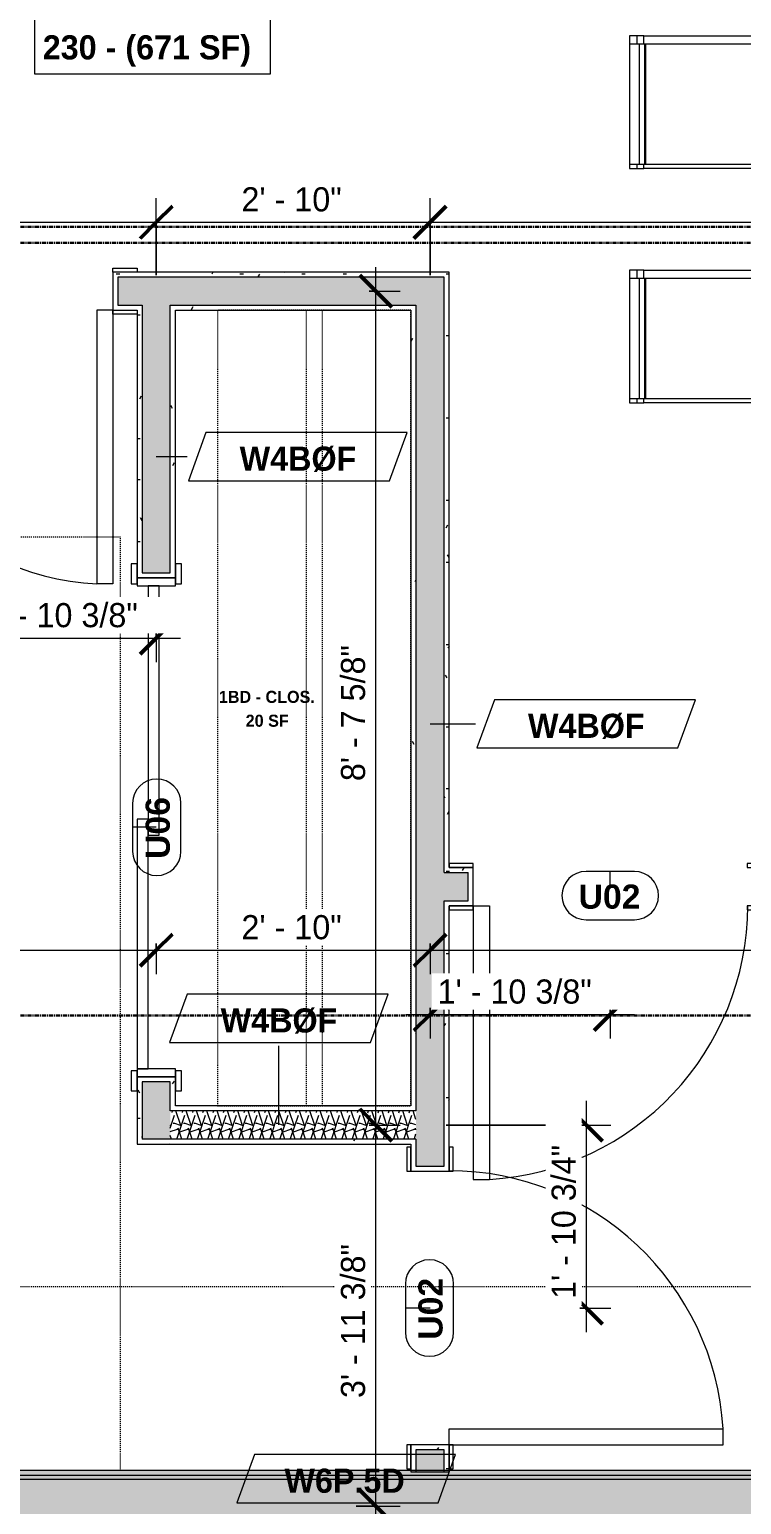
# Model space of a CAD drawing. Header units: inches. Extents: x -4058 to -1781, y 9814 to 12289.
# Drawn here: x -3707.4 to -3619, y 11126.4 to 11309.7 of the extents above; entities that cross this region are included whole.
import ezdxf

# ---------------------------------------------------------------- set-up
doc = ezdxf.new("R2010")
doc.units = ezdxf.units.IN
doc.header["$MEASUREMENT"] = 0
for name, pattern in [('Aligning Line 1_8_', [0.25, 0.125, -0.125]), ('Dash', [0.25, 0.125, -0.125]), ('Grid Line 1_2_', [0.875, 0.5, -0.125, 0.125, -0.125]), ('Grid Line 1_2__2_', [0.875, 0.5, -0.125, 0.125, -0.125])]:
    doc.linetypes.add(name, pattern=pattern)
for name, color, linetype, lineweight in [('0-1', 7, 'Continuous', 5), ('A-ANNO-DIMS', 211, 'Continuous', 9), ('A-ANNO-DIMS-32', 211, 'Continuous', 9), ('A-AREA-IDEN', 2, 'Continuous', 9), ('A-DOOR-2', 31, 'Continuous', 9), ('A-DOOR-FRAM', 31, 'Continuous', 9), ('A-DOOR-IDEN', 31, 'Continuous', 9), ('A-WALL-1', 7, 'Continuous', 9), ('A-WALL-2', 113, 'Continuous', 9), ('A-WALL-IDEN', 211, 'Continuous', 9), ('A-WALL-PATT-1', 9, 'Continuous', 9), ('G-ANNO-SYMB-1', 147, 'Aligning Line 1_8_', 9), ('I-FURN', 30, 'Continuous', 9), ('I-FURN-HDLN', 30, 'Dash', 9), ('I-WALL-1', 1, 'Continuous', 5), ('I-WALL-2', 7, 'Continuous', 9), ('Q-CASE', 31, 'Continuous', 9), ('Q-CASE-HDLN', 31, 'Dash', 9), ('S-GRID-1', 1, 'Grid Line 1_2_', 9), ('S-GRID-2', 1, 'Grid Line 1_2__2_', 30)]:
    doc.layers.add(name, color=color, linetype=linetype, lineweight=lineweight)
doc.styles.add('Arial_B', font='arialbd.ttf', dxfattribs={"height": 3})
doc.styles.add('Century Gothic', font='ufonts.com_century-gothic.ttf', dxfattribs={"height": 3})
doc.styles.add('Century Gothic_B', font='GOTHICB.TTF', dxfattribs={"height": 1.5})
doc.styles.add('Century Gothic_B_1', font='GOTHICB.TTF', dxfattribs={"height": 3})
doc.dimstyles.new('THE_DIMENSION_STRING', dxfattribs={"dimscale": 12, "dimtxt": 3.132505, "dimasz": 0.333333, "dimexe": 0.25, "dimexo": 0.166667, "dimgap": 0.041667, "dimtad": 1, "dimdec": 4, "dimrnd": 0.0625, "dimzin": 3, "dimdsep": 46, "dimlunit": 4, "dimtxsty": 'Century Gothic', "dimblk1": 'OBLIQUE', "dimblk2": 'OBLIQUE', "dimsah": 1, "dimcen": 0.09, "dimdle": 0.25, "dimazin": 0, "dimtfac": 1, "dimtdec": 4, "dimtix": 1, "dimtmove": 0, "dimatfit": 3, "dimfxl": 1, "dimtvp": 1, "dimtfill": 1, "dimfrac": 2, "dimtolj": 1, "dimtzin": 0, "dimarcsym": 2})
doc.dimstyles.new('THE_DIMENSION_STRING_4', dxfattribs={"dimscale": 12, "dimtxt": 3.132505, "dimasz": 0.333333, "dimexe": 0.25, "dimexo": 0.166667, "dimgap": 0.041667, "dimtad": 1, "dimdec": 4, "dimrnd": 0.0625, "dimzin": 3, "dimdsep": 46, "dimlunit": 4, "dimtxsty": 'Century Gothic', "dimblk1": 'OBLIQUE', "dimblk2": 'OBLIQUE', "dimsah": 1, "dimcen": 0.09, "dimdle": 0.25, "dimazin": 0, "dimtfac": 1, "dimtdec": 4, "dimtix": 1, "dimtmove": 0, "dimatfit": 3, "dimfxl": 1, "dimtvp": 1, "dimtfill": 1, "dimfrac": 2, "dimtolj": 1, "dimtzin": 0, "dimarcsym": 2})
pattern_1 = [(0, (0, 0), (10.24, 2.56), [0.422, -7.258, 0.422, -7.258, -40.96]), (0, (0, 0), (10.24, 2.56), [-15.36, 0.422, -14.938, 0.422, -7.258, -17.92]), (0, (0, 0), (10.24, 2.56), [-38.4, 0.422, -4.698, 0.422, -12.378]), (120, (3.84, 1.28), (-7.33702503, 7.58810013), [0.422, -7.258, 0.422, -7.258, -40.96]), (120, (3.84, 1.28), (-7.33702503, 7.58810013), [-15.36, 0.422, -14.938, 0.422, -7.258, -17.92]), (120, (3.84, 1.28), (-7.33702503, 7.58810013), [-38.4, 0.422, -4.698, 0.422, -12.378]), (240, (5.12, 6.4), (-2.90297497, -10.14810013), [0.422, -7.258, 0.422, -7.258, -40.96]), (240, (5.12, 6.4), (-2.90297497, -10.14810013), [-15.36, 0.422, -14.938, 0.422, -7.258, -17.92]), (240, (5.12, 6.4), (-2.90297497, -10.14810013), [-38.4, 0.422, -4.698, 0.422, -12.378])]
pattern_2 = [(161.57, (0.16, 0.16), (-1.279773737, -0.000426766), [0, -9.107, 1.011, 0]), (18.43, (-0.16, 0.16), (-1.279773737, 0.000426766), [0, -9.107, 1.011, 0]), (108.43, (0.16, 0.16), (0.639452382, -3.199964008), [3.035, -7.083]), (71.57, (-0.16, 0.16), (0.639452382, 3.199964008), [3.035, -7.083])]

# ---------------------------------------------------------------- blocks, each defined once
blk = doc.blocks.new('CTR - 1st Phase - Shell_rvt-1-UNIT PLANS - 2ND FLOOR')
at = {"layer": 'S-GRID-1'}
blk.add_line((-1781.27, 11283.19), (-4041.78, 11283.19), dxfattribs=at)
blk = doc.blocks.new('CTR - 1st Phase - Common Walls_rvt-1-UNIT PLANS - 2ND FLOOR')
at = {"layer": 'A-WALL-PATT-1'}
h = blk.add_hatch(dxfattribs=at)
h.set_pattern_fill('FP_1', color=256, style=0, pattern_type=2)
h.set_pattern_definition(pattern_1)
h.paths.add_polyline_path([(-3487.41, 11130), (-3487.3, 11130), (-3487.3, 11130.63), (-3852.47, 11130.63), (-3852.47, 11130), (-3494.84, 11130)], flags=0)
h = blk.add_hatch(dxfattribs=at)
h.set_pattern_fill('FP_5', color=256, style=0, pattern_type=2)
h.set_pattern_definition(pattern_2)
h.paths.add_polyline_path([(-3487.3, 11124), (-3486.67, 11124), (-3486.67, 11129.5), (-3852.47, 11129.5), (-3852.47, 11124), (-3494.84, 11124)], flags=0)
at = {"layer": 'I-WALL-1'}
blk.add_hatch(color=256, dxfattribs=at).paths.add_polyline_path([(-3486.67, 11129.5), (-3486.67, 11130), (-3852.47, 11130), (-3852.47, 11129.5), (-3487.3, 11129.5)], flags=0)
at = {"layer": 'A-WALL-1'}
for p, q in [((-3487.3, 11130), (-3852.47, 11130)), ((-3487.3, 11129.5), (-3852.47, 11129.5))]:
    blk.add_line(p, q, dxfattribs=at)
at = {"layer": 'G-ANNO-SYMB-1'}
blk.add_line((-1871.64, 11153.43), (-4009.53, 11153.43), dxfattribs=at)
at = {"layer": 'I-WALL-2'}
blk.add_line((-3525.79, 11130.63), (-3852.47, 11130.63), dxfattribs=at)
blk = doc.blocks.new('CTR - 1st Phase - Structure_rvt-1-UNIT PLANS - 2ND FLOOR')
at = {"layer": 'S-GRID-2'}
for p, q in [((-1781.27, 11285.19), (-4041.78, 11285.19)), ((-1781.27, 11283.19), (-4041.78, 11283.19)), ((-1781.27, 11187.19), (-4041.78, 11187.19))]:
    blk.add_line(p, q, dxfattribs=at)
blk = doc.blocks.new('SWING - SINGLE - FLUSH - SWING - FLUSH - 2-10 x 6-8 - PRIVACY-3983846-UNIT PLANS - 2ND FLOOR')
at = {"layer": 'A-DOOR-2'}
for p, q in [((15, -2.37), (15, -36.38)), ((17, -2.37), (15, -2.37)), ((17, -2.37), (17, -36.38)), ((17, -36.38), (15, -36.38))]:
    blk.add_line(p, q, dxfattribs=at)
blk.add_arc((17, -2.37), 34.07, 180, 266.6343, dxfattribs=at)
at = {"layer": 'A-DOOR-FRAM'}
for p, q in [((-20, 2.38), (-20, 2.88)), ((-20, 2.88), (-17, 2.88)), ((-17, 2.38), (-20, 2.38)), ((-17, 2.88), (-17, 2.38)), ((17, 2.38), (17, 2.88)), ((17, 2.88), (20, 2.88)), ((20, 2.38), (17, 2.38)), ((20, 2.88), (20, 2.38)), ((-20, -2.37), (-17, -2.37)), ((-20, -2.87), (-20, -2.37)), ((-17, -2.87), (-20, -2.87)), ((-17, -2.37), (-17, -2.87)), ((17, -2.37), (20, -2.37)), ((17, -2.87), (17, -2.37)), ((20, -2.87), (17, -2.87)), ((20, -2.37), (20, -2.87))]:
    blk.add_line(p, q, dxfattribs=at)
blk = doc.blocks.new('SWING - SINGLE - FLUSH - SWING - FLUSH - 2-10 x 6-8 - PRIVACY-3983842-UNIT PLANS - 2ND FLOOR')
at = {"layer": 'A-DOOR-2'}
for p, q in [((15, 2.37), (15, 36.38)), ((17, 36.38), (15, 36.38)), ((17, 2.37), (17, 36.38)), ((17, 2.37), (15, 2.37))]:
    blk.add_line(p, q, dxfattribs=at)
blk.add_arc((17, 2.37), 34.07, 93.3657, 180, dxfattribs=at)
at = {"layer": 'A-DOOR-FRAM'}
for p, q in [((-17, 2.87), (-20, 2.87)), ((-20, 2.87), (-20, 2.37)), ((-20, 2.37), (-17, 2.37)), ((-17, 2.37), (-17, 2.87)), ((20, 2.87), (17, 2.87)), ((17, 2.87), (17, 2.37)), ((17, 2.37), (20, 2.37)), ((20, 2.37), (20, 2.87)), ((-17, -2.38), (-20, -2.38)), ((-20, -2.38), (-20, -2.88)), ((-20, -2.88), (-17, -2.88)), ((-17, -2.88), (-17, -2.38)), ((20, -2.38), (17, -2.38)), ((17, -2.38), (17, -2.88)), ((17, -2.88), (20, -2.88)), ((20, -2.88), (20, -2.38))]:
    blk.add_line(p, q, dxfattribs=at)
blk = doc.blocks.new('SLIDING - FLUSH - SLIDING - FLUSH - 5-0 x 6-8-3203585-UNIT PLANS - 2ND FLOOR')
at = {"layer": 'A-DOOR-2'}
for p, q in [((-30.25, 3), (-32.75, 3)), ((-32.75, 3), (-32.75, 2.25)), ((-32.75, 2.25), (-30.25, 2.25)), ((-30.25, 2.25), (-30.25, 3)), ((1, 2.25), (-30, 2.25)), ((-30, 2.25), (-30, 0.88)), ((1, 0.88), (1, 2.25)), ((30.25, 3), (30.25, 2.25)), ((32.75, 3), (30.25, 3)), ((30.25, 2.25), (32.75, 2.25)), ((32.75, 2.25), (32.75, 3)), ((-30, 0.88), (1, 0.88)), ((30, 0.88), (-1, 0.88)), ((-1, 0.88), (-1, -0.5)), ((30, -0.5), (30, 0.88)), ((-1, -0.5), (30, -0.5)), ((-30.25, -2.5), (-32.75, -2.5)), ((-32.75, -2.5), (-32.75, -3.25)), ((-32.75, -3.25), (-30.25, -3.25)), ((-30.25, -3.25), (-30.25, -2.5)), ((32.75, -2.5), (30.25, -2.5)), ((30.25, -2.5), (30.25, -3.25)), ((30.25, -3.25), (32.75, -3.25)), ((32.75, -3.25), (32.75, -2.5))]:
    blk.add_line(p, q, dxfattribs=at)
at = {"layer": 'A-DOOR-FRAM'}
for p, q in [((-30, 2.25), (-31, 2.25)), ((-31, 2.25), (-31, -2.5)), ((-30, -2.5), (-30, 2.25)), ((31, 2.25), (30, 2.25)), ((30, 2.25), (30, -2.5)), ((31, -2.5), (31, 2.25)), ((-31, -2.5), (-30, -2.5)), ((30, -2.5), (31, -2.5))]:
    blk.add_line(p, q, dxfattribs=at)
blk = doc.blocks.new('Bed-Standard - King 78_ x 80_-1242963-UNIT PLANS - 2ND FLOOR')
at = {"layer": 'I-FURN'}
for p, q in [((-28.31, 38.2), (-28.31, -41.8)), ((49.69, -41.8), (49.69, 38.2)), ((-25.31, 36.2), (-25.31, 24.2)), ((-25.31, 36.2), (46.69, 36.2)), ((46.69, 36.2), (46.69, 24.2)), ((49.69, 24.2), (-28.31, 17.63)), ((-25.31, 24.2), (46.69, 24.2)), ((-28.31, -41.8), (49.69, -41.8))]:
    blk.add_line(p, q, dxfattribs=at)
at = {"layer": 'I-FURN-HDLN'}
for p, q in [((-64.31, 38.2), (-64.31, -77.8)), ((67.69, -60.17), (67.69, 38.2)), ((73.69, -60.17), (73.69, 38.2)), ((67.69, -77.8), (67.69, -68.67)), ((73.69, -74.42), (73.69, -68.67)), ((-64.31, -77.8), (69.13, -77.8))]:
    blk.add_line(p, q, dxfattribs=at)
blk = doc.blocks.new('OD_CW_Closet - OD_CW_Closet-3861470-UNIT PLANS - 2ND FLOOR')
at = {"layer": 'Q-CASE-HDLN'}
for p, q in [((99.61, 24), (0.74, 24)), ((0.74, 24), (0.74, 0)), ((99.61, 0), (99.61, 24)), ((0.74, 13), (99.61, 13)), ((0.74, 11), (99.61, 11)), ((0.74, 0), (99.61, 0))]:
    blk.add_line(p, q, dxfattribs=at)
blk = doc.blocks.new('Bar_Stool_6722_1_ - Bar_Stool_6722_1_-1229311-UNIT PLANS - 2ND FLOOR')
at = {"layer": 'I-FURN'}
for p, q in [((0, 19.21), (0, 21.13)), ((1, 21.13), (0, 21.13)), ((1, 21.13), (1, 20.14)), ((15.5, 20.14), (15.5, 21.13)), ((16.5, 21.13), (15.5, 21.13)), ((16.5, 21.13), (16.5, 19.21)), ((0, 17.72), (0, 19.21)), ((1, 20.14), (15.5, 20.14)), ((1, 20.14), (1, 20.06)), ((1, 20.06), (1, 19.99)), ((16, 20), (1, 20)), ((1, 19.89), (1, 19.99)), ((1, 17.63), (1, 19.89)), ((15.5, 20.06), (15.5, 20.14)), ((15.5, 19.99), (15.5, 20.06)), ((16, 19.99), (16, 19.89)), ((16, 19.89), (16, 17.63)), ((16.5, 19.21), (16.5, 17.72)), ((0, 1.78), (0, 17.72)), ((1, 2.03), (1, 17.63)), ((16, 17.63), (16, 2.03)), ((16.5, 17.72), (16.5, 1.78)), ((1, 1.91), (1, 2.03)), ((16, 2.03), (1, 2.03)), ((1, 1.24), (1, 1.91)), ((16, 1.91), (1, 1.91)), ((16, 2.03), (16, 1.91)), ((16, 1.91), (16, 1.24)), ((1, 1.78), (0, 1.78)), ((0, 1.78), (0, 0.98)), ((1, 0.98), (0, 0.98)), ((0, 0.98), (0, 0)), ((0, 0), (1, 0)), ((1, 0), (1, 1.24)), ((1, 1.24), (16, 1.24)), ((16.5, 1.78), (16, 1.78)), ((16, 1.24), (16, 0)), ((16.5, 0.98), (16, 0.98)), ((16, 0), (16.5, 0)), ((16.5, 0.98), (16.5, 1.78)), ((16.5, 0), (16.5, 0.98)), ((1, 0), (16, 0))]:
    blk.add_line(p, q, dxfattribs=at)
blk = doc.blocks.new('DIMBLOCK80-UNIT PLANS - 2ND FLOOR')
at = {"layer": 'A-ANNO-DIMS-32'}
for p, q in [((-3852.47, 11283.31), (-3852.47, 11288.76)), ((-3691.67, 11279.19), (-3691.67, 11288.76)), ((-3855.47, 11285.76), (-3691.67, 11285.76)), ((-3852.47, 11285.76), (-3852.47, 11283.31)), ((-3691.67, 11285.76), (-3691.67, 11279.19))]:
    blk.add_line(p, q, dxfattribs=at)
at = {"layer": 'A-ANNO-DIMS-32', "lineweight": 50}
for p, q in [((-3852.47, 11285.76), (-3850.47, 11287.76)), ((-3691.67, 11285.76), (-3689.67, 11287.76)), ((-3852.47, 11285.76), (-3854.47, 11283.76)), ((-3691.67, 11285.76), (-3693.67, 11283.76))]:
    blk.add_line(p, q, dxfattribs=at)
at = {"layer": 'A-ANNO-DIMS-32', "color": 0, "insert": (-3784.65, 11290.11), "char_height": 3, "width": 30.1914, "attachment_point": 1, "line_spacing_factor": 0.984502, "style": 'Century Gothic', "bg_fill": 3, "box_fill_scale": 1.25, "bg_fill_color": 256, "bg_fill_true_color": 13158600, "bg_fill_transparency": 0}
blk.add_mtext('13\' - 4 13/16"', dxfattribs=at)
blk = doc.blocks.new('_Oblique')
at = {"color": 0, "linetype": 'ByBlock', "lineweight": -2}
blk.add_line((-0.5, -0.5), (0.5, 0.5), dxfattribs=at)
blk = doc.blocks.new('DIMBLOCK81-UNIT PLANS - 2ND FLOOR')
at = {"layer": 'A-ANNO-DIMS-32'}
for p, q in [((-3691.67, 11279.19), (-3691.67, 11288.76)), ((-3657.67, 11279.19), (-3657.67, 11288.76)), ((-3691.67, 11285.76), (-3657.67, 11285.76)), ((-3691.67, 11285.76), (-3691.67, 11279.19)), ((-3657.67, 11285.76), (-3657.67, 11279.19))]:
    blk.add_line(p, q, dxfattribs=at)
at = {"layer": 'A-ANNO-DIMS-32', "lineweight": 50}
for p, q in [((-3691.67, 11285.76), (-3689.67, 11287.76)), ((-3657.67, 11285.76), (-3655.67, 11287.76)), ((-3691.67, 11285.76), (-3693.67, 11283.76)), ((-3657.67, 11285.76), (-3659.67, 11283.76))]:
    blk.add_line(p, q, dxfattribs=at)
at = {"layer": 'A-ANNO-DIMS-32', "color": 0, "insert": (-3681.09, 11290.11), "char_height": 3, "width": 15.394, "attachment_point": 1, "line_spacing_factor": 0.984502, "style": 'Century Gothic', "bg_fill": 3, "box_fill_scale": 1.25, "bg_fill_color": 256, "bg_fill_true_color": 13158600, "bg_fill_transparency": 0}
blk.add_mtext('2\' - 10"', dxfattribs=at)
blk = doc.blocks.new('DIMBLOCK82-UNIT PLANS - 2ND FLOOR')
at = {"layer": 'A-ANNO-DIMS-32'}
for p, q in [((-3657.67, 11279.19), (-3657.67, 11288.76)), ((-3657.67, 11285.76), (-3480.67, 11285.76)), ((-3657.67, 11285.76), (-3657.67, 11279.19)), ((-3483.67, 11286.59), (-3483.67, 11282.76)), ((-3483.67, 11285.76), (-3483.67, 11286.59))]:
    blk.add_line(p, q, dxfattribs=at)
at = {"layer": 'A-ANNO-DIMS-32', "lineweight": 50}
for p, q in [((-3657.67, 11285.76), (-3655.67, 11287.76)), ((-3483.67, 11285.76), (-3481.67, 11287.76)), ((-3657.67, 11285.76), (-3659.67, 11283.76)), ((-3483.67, 11285.76), (-3485.67, 11283.76))]:
    blk.add_line(p, q, dxfattribs=at)
at = {"layer": 'A-ANNO-DIMS-32', "color": 0, "insert": (-3577.09, 11290.11), "char_height": 3, "width": 15.394, "attachment_point": 1, "line_spacing_factor": 0.984502, "style": 'Century Gothic', "bg_fill": 3, "box_fill_scale": 1.25, "bg_fill_color": 256, "bg_fill_true_color": 13158600, "bg_fill_transparency": 0}
blk.add_mtext('14\' - 6"', dxfattribs=at)
blk = doc.blocks.new('Wall Tag - Arch Wall-3956453-UNIT PLANS - 2ND FLOOR')
at = {"layer": 'A-WALL-IDEN'}
for p, q in [((-0.3561, 0.0937), (-0.4244, -0.0937)), ((0.4244, 0.0937), (-0.3561, 0.0937)), ((0.3561, -0.0937), (0.4244, 0.0937)), ((-0.4244, -0.0937), (0.3561, -0.0937))]:
    blk.add_line(p, q, dxfattribs=at)
blk = doc.blocks.new('DIMBLOCK932-UNIT PLANS - 2ND FLOOR')
at = {"layer": 'A-ANNO-DIMS-32'}
for p, q in [((-3714.05, 11238.81), (-3714.05, 11231.08)), ((-3714.05, 11234.08), (-3714.05, 11238.81)), ((-3717.05, 11234.08), (-3688.67, 11234.08)), ((-3691.67, 11234.91), (-3691.67, 11231.08)), ((-3691.67, 11234.08), (-3691.67, 11234.91))]:
    blk.add_line(p, q, dxfattribs=at)
at = {"layer": 'A-ANNO-DIMS-32', "lineweight": 50}
for p, q in [((-3714.05, 11234.08), (-3712.05, 11236.08)), ((-3691.67, 11234.08), (-3689.67, 11236.08)), ((-3714.05, 11234.08), (-3716.05, 11232.08)), ((-3691.67, 11234.08), (-3693.67, 11232.08))]:
    blk.add_line(p, q, dxfattribs=at)
at = {"layer": 'A-ANNO-DIMS-32', "color": 0, "insert": (-3713.1, 11238.43), "char_height": 3, "width": 24.5827, "attachment_point": 1, "line_spacing_factor": 0.984502, "style": 'Century Gothic', "bg_fill": 3, "box_fill_scale": 1.25, "bg_fill_color": 256, "bg_fill_true_color": 13158600, "bg_fill_transparency": 0}
blk.add_mtext('1\' - 10 3/8"', dxfattribs=at)
blk = doc.blocks.new('DIMBLOCK933-UNIT PLANS - 2ND FLOOR')
at = {"layer": 'A-ANNO-DIMS-32', "lineweight": 50}
for p, q in [((-3664.4, 11173.56), (-3666.4, 11175.56)), ((-3664.4, 11173.56), (-3662.4, 11171.56)), ((-3664.4, 11126.19), (-3666.4, 11128.19)), ((-3664.4, 11126.19), (-3662.4, 11124.19))]:
    blk.add_line(p, q, dxfattribs=at)
at = {"layer": 'A-ANNO-DIMS-32'}
for p, q in [((-3665.22, 11173.56), (-3661.4, 11173.56)), ((-3664.4, 11173.56), (-3665.22, 11173.56)), ((-3664.4, 11123.19), (-3664.4, 11173.56)), ((-3666.85, 11126.19), (-3661.4, 11126.19)), ((-3664.4, 11126.19), (-3666.85, 11126.19))]:
    blk.add_line(p, q, dxfattribs=at)
at = {"layer": 'A-ANNO-DIMS-32', "color": 0, "insert": (-3668.74, 11139.63), "char_height": 3, "width": 24.5827, "attachment_point": 1, "rotation": 90, "line_spacing_factor": 0.984502, "style": 'Century Gothic', "bg_fill": 3, "box_fill_scale": 1.25, "bg_fill_color": 256, "bg_fill_true_color": 13158600, "bg_fill_transparency": 0}
blk.add_mtext('3\' - 11 3/8"', dxfattribs=at)
blk = doc.blocks.new('DIMBLOCK934-UNIT PLANS - 2ND FLOOR')
at = {"layer": 'A-ANNO-DIMS-32'}
for p, q in [((-3664.4, 11173.56), (-3664.4, 11280.19)), ((-3665.22, 11277.19), (-3661.4, 11277.19)), ((-3664.4, 11277.19), (-3665.22, 11277.19)), ((-3665.22, 11173.56), (-3661.4, 11173.56)), ((-3664.4, 11173.56), (-3665.22, 11173.56))]:
    blk.add_line(p, q, dxfattribs=at)
at = {"layer": 'A-ANNO-DIMS-32', "lineweight": 50}
for p, q in [((-3664.4, 11277.19), (-3666.4, 11279.19)), ((-3664.4, 11277.19), (-3662.4, 11275.19)), ((-3664.4, 11173.56), (-3666.4, 11175.56)), ((-3664.4, 11173.56), (-3662.4, 11171.56))]:
    blk.add_line(p, q, dxfattribs=at)
at = {"layer": 'A-ANNO-DIMS-32', "color": 0, "insert": (-3668.74, 11216.3), "char_height": 3, "width": 21.7784, "attachment_point": 1, "rotation": 90, "line_spacing_factor": 0.984502, "style": 'Century Gothic', "bg_fill": 3, "box_fill_scale": 1.25, "bg_fill_color": 256, "bg_fill_true_color": 13158600, "bg_fill_transparency": 0}
blk.add_mtext('8\' - 7 5/8"', dxfattribs=at)
blk = doc.blocks.new('DIMBLOCK935-UNIT PLANS - 2ND FLOOR')
at = {"layer": 'A-ANNO-DIMS-32', "lineweight": 50}
for p, q in [((-3657.67, 11187.3), (-3655.67, 11189.3)), ((-3635.3, 11187.3), (-3633.3, 11189.3)), ((-3657.67, 11187.3), (-3659.67, 11185.3)), ((-3635.3, 11187.3), (-3637.3, 11185.3))]:
    blk.add_line(p, q, dxfattribs=at)
at = {"layer": 'A-ANNO-DIMS-32'}
for p, q in [((-3657.67, 11188.13), (-3657.67, 11184.3)), ((-3657.67, 11187.3), (-3657.67, 11188.13)), ((-3635.3, 11188.13), (-3635.3, 11184.3)), ((-3635.3, 11187.3), (-3635.3, 11188.13)), ((-3660.67, 11187.3), (-3632.3, 11187.3))]:
    blk.add_line(p, q, dxfattribs=at)
at = {"layer": 'A-ANNO-DIMS-32', "color": 0, "insert": (-3656.73, 11191.65), "char_height": 3, "width": 24.5827, "attachment_point": 1, "line_spacing_factor": 0.984502, "style": 'Century Gothic', "bg_fill": 3, "box_fill_scale": 1.25, "bg_fill_color": 256, "bg_fill_true_color": 13158600, "bg_fill_transparency": 0}
blk.add_mtext('1\' - 10 3/8"', dxfattribs=at)
blk = doc.blocks.new('DIMBLOCK936-UNIT PLANS - 2ND FLOOR')
at = {"layer": 'A-ANNO-DIMS-32'}
for p, q in [((-3852.47, 11197.76), (-3852.47, 11192.3)), ((-3852.47, 11195.3), (-3852.47, 11197.76)), ((-3855.47, 11195.3), (-3691.67, 11195.3)), ((-3691.67, 11196.13), (-3691.67, 11192.3)), ((-3691.67, 11195.3), (-3691.67, 11196.13))]:
    blk.add_line(p, q, dxfattribs=at)
at = {"layer": 'A-ANNO-DIMS-32', "lineweight": 50}
for p, q in [((-3852.47, 11195.3), (-3850.47, 11197.3)), ((-3691.67, 11195.3), (-3689.67, 11197.3)), ((-3852.47, 11195.3), (-3854.47, 11193.3)), ((-3691.67, 11195.3), (-3693.67, 11193.3))]:
    blk.add_line(p, q, dxfattribs=at)
at = {"layer": 'A-ANNO-DIMS-32', "color": 0, "insert": (-3784.65, 11199.65), "char_height": 3, "width": 30.1914, "attachment_point": 1, "line_spacing_factor": 0.984502, "style": 'Century Gothic', "bg_fill": 3, "box_fill_scale": 1.25, "bg_fill_color": 256, "bg_fill_true_color": 13158600, "bg_fill_transparency": 0}
blk.add_mtext('13\' - 4 13/16"', dxfattribs=at)
blk = doc.blocks.new('DIMBLOCK937-UNIT PLANS - 2ND FLOOR')
at = {"layer": 'A-ANNO-DIMS-32', "lineweight": 50}
for p, q in [((-3691.67, 11195.3), (-3689.67, 11197.3)), ((-3657.67, 11195.3), (-3655.67, 11197.3)), ((-3691.67, 11195.3), (-3693.67, 11193.3)), ((-3657.67, 11195.3), (-3659.67, 11193.3))]:
    blk.add_line(p, q, dxfattribs=at)
at = {"layer": 'A-ANNO-DIMS-32'}
for p, q in [((-3691.67, 11196.13), (-3691.67, 11192.3)), ((-3691.67, 11195.3), (-3691.67, 11196.13)), ((-3691.67, 11195.3), (-3657.67, 11195.3)), ((-3657.67, 11196.13), (-3657.67, 11192.3)), ((-3657.67, 11195.3), (-3657.67, 11196.13))]:
    blk.add_line(p, q, dxfattribs=at)
at = {"layer": 'A-ANNO-DIMS-32', "color": 0, "insert": (-3681.09, 11199.65), "char_height": 3, "width": 15.394, "attachment_point": 1, "line_spacing_factor": 0.984502, "style": 'Century Gothic', "bg_fill": 3, "box_fill_scale": 1.25, "bg_fill_color": 256, "bg_fill_true_color": 13158600, "bg_fill_transparency": 0}
blk.add_mtext('2\' - 10"', dxfattribs=at)
blk = doc.blocks.new('DIMBLOCK938-UNIT PLANS - 2ND FLOOR')
at = {"layer": 'A-ANNO-DIMS-32'}
for p, q in [((-3525.63, 11201.19), (-3525.63, 11192.3)), ((-3525.63, 11195.3), (-3525.63, 11201.19)), ((-3657.67, 11196.13), (-3657.67, 11192.3)), ((-3657.67, 11195.3), (-3657.67, 11196.13)), ((-3657.67, 11195.3), (-3525.63, 11195.3))]:
    blk.add_line(p, q, dxfattribs=at)
at = {"layer": 'A-ANNO-DIMS-32', "lineweight": 50}
for p, q in [((-3657.67, 11195.3), (-3655.67, 11197.3)), ((-3525.63, 11195.3), (-3523.63, 11197.3)), ((-3657.67, 11195.3), (-3659.67, 11193.3)), ((-3525.63, 11195.3), (-3527.63, 11193.3))]:
    blk.add_line(p, q, dxfattribs=at)
at = {"layer": 'A-ANNO-DIMS-32', "color": 0, "insert": (-3603.06, 11199.65), "char_height": 3, "width": 27.387, "attachment_point": 1, "line_spacing_factor": 0.984502, "style": 'Century Gothic', "bg_fill": 3, "box_fill_scale": 1.25, "bg_fill_color": 256, "bg_fill_true_color": 13158600, "bg_fill_transparency": 0}
blk.add_mtext('11\' - 0 1/16"', dxfattribs=at)
blk = doc.blocks.new('DIMBLOCK945-UNIT PLANS - 2ND FLOOR')
at = {"layer": 'A-ANNO-DIMS-32', "lineweight": 50}
for p, q in [((-3638.24, 11173.56), (-3640.24, 11175.56)), ((-3638.24, 11173.56), (-3636.24, 11171.56)), ((-3638.24, 11150.81), (-3640.24, 11152.81)), ((-3638.24, 11150.81), (-3636.24, 11148.81))]:
    blk.add_line(p, q, dxfattribs=at)
at = {"layer": 'A-ANNO-DIMS-32'}
for p, q in [((-3638.24, 11147.81), (-3638.24, 11176.56)), ((-3655.67, 11173.56), (-3635.24, 11173.56)), ((-3638.24, 11173.56), (-3655.67, 11173.56)), ((-3639.07, 11150.81), (-3635.24, 11150.81)), ((-3638.24, 11150.81), (-3639.07, 11150.81))]:
    blk.add_line(p, q, dxfattribs=at)
at = {"layer": 'A-ANNO-DIMS-32', "color": 0, "insert": (-3642.58, 11151.95), "char_height": 3, "width": 24.5827, "attachment_point": 1, "rotation": 90, "line_spacing_factor": 0.984502, "style": 'Century Gothic', "bg_fill": 3, "box_fill_scale": 1.25, "bg_fill_color": 256, "bg_fill_true_color": 13158600, "bg_fill_transparency": 0}
blk.add_mtext('1\' - 10 3/4"', dxfattribs=at)
blk = doc.blocks.new('Door Tag - Type Mark-2601225-UNIT PLANS - 2ND FLOOR')
at = {"layer": 'A-DOOR-IDEN'}
for p, q in [((0.09375, 0.09375), (-0.09375, 0.09375)), ((-0.09375, -0.09375), (0.09375, -0.09375))]:
    blk.add_line(p, q, dxfattribs=at)
for centre, start, end in [((-0.09375, 0), 90, 270), ((0.09375, 0), 270, 90)]:
    blk.add_arc(centre, 0.09375, start, end, dxfattribs=at)

msp = doc.modelspace()

# ---------------------------------------------------------------- hatches: boundary and pattern name
at = {"layer": 'A-WALL-PATT-1'}
h = msp.add_hatch(dxfattribs=at)
h.set_pattern_fill('FP_1', color=256, style=0, pattern_type=2)
h.set_pattern_definition(pattern_1)
h.paths.add_polyline_path([(-3696.42374, 11277.1894), (-3696.42374, 11278.9394), (-3655.29874, 11278.9394), (-3655.29874, 11279.5644), (-3697.04874, 11279.5644), (-3697.04874, 11277.1894)], flags=0)
h.paths.add_polyline_path([(-3731.67374, 11277.1894), (-3731.04874, 11277.1894), (-3731.04874, 11279.5644), (-3851.84874, 11279.5644), (-3851.84874, 11278.9394), (-3731.67374, 11278.9394)], flags=0)
h = msp.add_hatch(dxfattribs=at)
h.set_pattern_fill('FP_5', color=256, style=0, pattern_type=2)
h.set_pattern_definition(pattern_2)
h.paths.add_polyline_path([(-3851.84874, 11275.4394), (-3731.67374, 11275.4394), (-3731.67374, 11278.9394), (-3851.84874, 11278.9394), (-3851.84874, 11277.1894)], flags=0)
h.paths.add_polyline_path([(-3693.42374, 11275.4394), (-3655.92374, 11275.4394), (-3655.92374, 11278.9394), (-3696.42374, 11278.9394), (-3696.42374, 11275.4394)], flags=0)
h = msp.add_hatch(dxfattribs=at)
h.set_pattern_fill('FP_1', color=256, style=0, pattern_type=2)
h.set_pattern_definition(pattern_1)
h.paths.add_polyline_path([(-3655.29874, 11130.4394), (-3655.29874, 11133.81333), (-3657.67374, 11133.81333), (-3657.67374, 11133.18833), (-3655.92374, 11133.18833), (-3655.92374, 11130.4394)], flags=0)
h.paths.add_polyline_path([(-3655.29874, 11167.81333), (-3655.29874, 11201.4394), (-3655.92374, 11201.4394), (-3655.92374, 11168.43833), (-3657.67374, 11168.43833), (-3657.67374, 11167.81333)], flags=0)
h.paths.add_polyline_path([(-3655.92374, 11204.9394), (-3655.29874, 11204.9394), (-3655.29874, 11278.9394), (-3655.92374, 11278.9394), (-3655.92374, 11230.58483)], flags=0)
h = msp.add_hatch(dxfattribs=at)
h.set_pattern_fill('FP_1', color=256, style=0, pattern_type=2)
h.set_pattern_definition(pattern_1)
h.paths.add_polyline_path([(-3851.84874, 11274.8144), (-3731.04874, 11274.8144), (-3731.04874, 11277.1894), (-3731.67374, 11277.1894), (-3731.67374, 11275.4394), (-3851.84874, 11275.4394)], flags=0)
h.paths.add_polyline_path([(-3694.04874, 11274.8144), (-3693.42374, 11274.8144), (-3693.42374, 11275.4394), (-3696.42374, 11275.4394), (-3696.42374, 11277.1894), (-3697.04874, 11277.1894), (-3697.04874, 11274.8144)], flags=0)
h.paths.add_polyline_path([(-3689.92374, 11274.8144), (-3659.42374, 11274.8144), (-3659.42374, 11275.4394), (-3689.92374, 11275.4394)], flags=0)
h = msp.add_hatch(dxfattribs=at)
h.set_pattern_fill('FP_1', color=256, style=0, pattern_type=2)
h.set_pattern_definition(pattern_1)
h.paths.add_polyline_path([(-3693.42374, 11171.1894), (-3693.42374, 11178.9394), (-3691.67374, 11178.9394), (-3691.67374, 11179.5644), (-3694.04874, 11179.5644), (-3694.04874, 11171.1894)], flags=0)
h.paths.add_polyline_path([(-3691.67374, 11241.5644), (-3691.67374, 11242.1894), (-3693.42374, 11242.1894), (-3693.42374, 11274.8144), (-3694.04874, 11274.8144), (-3694.04874, 11241.5644)], flags=0)
h = msp.add_hatch(dxfattribs=at)
h.set_pattern_fill('FP_5', color=256, style=0, pattern_type=2)
h.set_pattern_definition(pattern_2)
h.paths.add_polyline_path([(-3689.92374, 11171.8144), (-3689.92374, 11178.9394), (-3693.42374, 11178.9394), (-3693.42374, 11171.8144)], flags=0)
h.paths.add_polyline_path([(-3693.42374, 11242.1894), (-3689.92374, 11242.1894), (-3689.92374, 11275.4394), (-3693.42374, 11275.4394), (-3693.42374, 11267.99866)], flags=0)
h = msp.add_hatch(dxfattribs=at)
h.set_pattern_fill('FP_1', color=256, style=0, pattern_type=2)
h.set_pattern_definition(pattern_1)
h.paths.add_polyline_path([(-3689.92374, 11175.3144), (-3689.29874, 11175.3144), (-3689.29874, 11179.5644), (-3691.67374, 11179.5644), (-3691.67374, 11178.9394), (-3689.92374, 11178.9394)], flags=0)
h.paths.add_polyline_path([(-3691.67374, 11241.5644), (-3689.29874, 11241.5644), (-3689.29874, 11274.8144), (-3689.92374, 11274.8144), (-3689.92374, 11242.1894), (-3691.67374, 11242.1894)], flags=0)
h = msp.add_hatch(dxfattribs=at)
h.set_pattern_fill('FP_1', color=256, style=0, pattern_type=2)
h.set_pattern_definition(pattern_1)
h.paths.add_polyline_path([(-3660.04874, 11130.4394), (-3659.42374, 11130.4394), (-3659.42374, 11133.18833), (-3657.67374, 11133.18833), (-3657.67374, 11133.81333), (-3660.04874, 11133.81333)], flags=0)
h.paths.add_polyline_path([(-3657.67374, 11167.81333), (-3657.67374, 11168.43833), (-3659.42374, 11168.43833), (-3659.42374, 11171.8144), (-3660.04874, 11171.8144), (-3660.04874, 11167.81333)], flags=0)
h.paths.add_polyline_path([(-3660.04874, 11175.3144), (-3659.42374, 11175.3144), (-3659.42374, 11274.8144), (-3660.04874, 11274.8144), (-3660.04874, 11175.9394)], flags=0)
h = msp.add_hatch(dxfattribs=at)
h.set_pattern_fill('FP_5', color=256, style=0, pattern_type=2)
h.set_pattern_definition(pattern_2)
h.paths.add_polyline_path([(-3657.67374, 11130.4394), (-3655.92374, 11130.4394), (-3655.92374, 11133.18833), (-3659.42374, 11133.18833), (-3659.42374, 11130.4394)], flags=0)
h.paths.add_polyline_path([(-3659.42374, 11168.43833), (-3655.92374, 11168.43833), (-3655.92374, 11275.4394), (-3659.42374, 11275.4394), (-3659.42374, 11171.8144)], flags=0)
h = msp.add_hatch(dxfattribs=at)
h.set_pattern_fill('FP_5', color=256, style=0, pattern_type=2)
h.set_pattern_definition(pattern_2)
h.paths.add_polyline_path([(-3655.92374, 11201.4394), (-3652.92374, 11201.4394), (-3652.92374, 11204.9394), (-3655.92374, 11204.9394)], flags=0)
h.paths.add_polyline_path([(-3486.67374, 11201.4394), (-3486.67374, 11204.9394), (-3617.67374, 11204.9394), (-3617.67374, 11201.4394), (-3529.14979, 11201.4394)], flags=0)
h = msp.add_hatch(dxfattribs=at)
h.set_pattern_fill('FP_1', color=256, style=0, pattern_type=2)
h.set_pattern_definition(pattern_1)
h.paths.add_polyline_path([(-3617.67374, 11203.1894), (-3617.67374, 11204.9394), (-3527.38002, 11204.9394), (-3527.38002, 11205.5644), (-3618.29874, 11205.5644), (-3618.29874, 11203.1894)], flags=0)
h.paths.add_polyline_path([(-3652.92374, 11203.1894), (-3652.29874, 11203.1894), (-3652.29874, 11205.5644), (-3655.29874, 11205.5644), (-3655.29874, 11204.9394), (-3652.92374, 11204.9394)], flags=0)
h.paths.add_polyline_path([(-3486.67374, 11204.9394), (-3486.67374, 11205.5644), (-3523.88002, 11205.5644), (-3523.88002, 11204.9394)], flags=0)
h = msp.add_hatch(dxfattribs=at)
h.set_pattern_fill('FP_1', color=256, style=0, pattern_type=2)
h.set_pattern_definition(pattern_1)
h.paths.add_polyline_path([(-3655.29874, 11200.8144), (-3652.29874, 11200.8144), (-3652.29874, 11203.1894), (-3652.92374, 11203.1894), (-3652.92374, 11201.4394), (-3655.29874, 11201.4394)], flags=0)
h.paths.add_polyline_path([(-3486.67374, 11200.8144), (-3486.67374, 11201.4394), (-3617.67374, 11201.4394), (-3617.67374, 11203.1894), (-3618.29874, 11203.1894), (-3618.29874, 11200.8144), (-3529.14979, 11200.8144)], flags=0)
h = msp.add_hatch(dxfattribs=at)
h.set_pattern_fill('FP_5', color=256, style=0, pattern_type=2)
h.set_pattern_definition(pattern_2)
h.paths.add_polyline_path([(-3660.04874, 11171.8144), (-3659.42374, 11171.8144), (-3659.42374, 11175.3144), (-3689.92374, 11175.3144), (-3689.92374, 11171.8144), (-3666.40228, 11171.8144)], flags=0)
h = msp.add_hatch(dxfattribs=at)
h.set_pattern_fill('FP_1', color=256, style=0, pattern_type=2)
h.set_pattern_definition(pattern_1)
h.paths.add_polyline_path([(-3660.04874, 11171.1894), (-3660.04874, 11171.8144), (-3693.42374, 11171.8144), (-3693.42374, 11171.1894), (-3666.40228, 11171.1894)], flags=0)

# ---------------------------------------------------------------- linework, layer by layer
at = {"layer": 'A-AREA-IDEN', "flags": 128}
msp.add_lwpolyline([(-3706.76542, 11311.16552), (-3677.51503, 11311.16552), (-3677.51503, 11304.16395), (-3706.76542, 11304.16395)], close=True, dxfattribs=at)
at = {"layer": 'A-DOOR-IDEN'}
msp.add_line((-3691.67374, 11210.5644), (-3694.60774, 11210.5644), dxfattribs=at)
at = {"layer": 'A-WALL-2'}
for p, q in [((-3655.29874, 11279.5644), (-3697.04874, 11279.5644)), ((-3697.04874, 11279.5644), (-3697.04874, 11274.8144)), ((-3655.29874, 11205.5644), (-3655.29874, 11279.5644)), ((-3655.92374, 11278.9394), (-3696.42374, 11278.9394)), ((-3696.42374, 11278.9394), (-3696.42374, 11275.4394)), ((-3655.92374, 11204.9394), (-3655.92374, 11278.9394)), ((-3697.04874, 11274.8144), (-3694.04874, 11274.8144)), ((-3696.42374, 11275.4394), (-3693.42374, 11275.4394)), ((-3694.04874, 11274.8144), (-3694.04874, 11241.5644)), ((-3693.42374, 11275.4394), (-3693.42374, 11242.1894)), ((-3689.92374, 11242.1894), (-3689.92374, 11275.4394)), ((-3689.92374, 11275.4394), (-3659.42374, 11275.4394)), ((-3689.29874, 11241.5644), (-3689.29874, 11274.8144)), ((-3689.29874, 11274.8144), (-3660.04874, 11274.8144)), ((-3660.04874, 11274.8144), (-3660.04874, 11175.9394)), ((-3659.42374, 11275.4394), (-3659.42374, 11175.3144)), ((-3694.04874, 11241.5644), (-3689.29874, 11241.5644)), ((-3693.42374, 11242.1894), (-3689.92374, 11242.1894)), ((-3655.92374, 11204.9394), (-3652.92374, 11204.9394)), ((-3652.29874, 11205.5644), (-3655.29874, 11205.5644)), ((-3652.92374, 11201.4394), (-3652.92374, 11204.9394)), ((-3652.29874, 11200.8144), (-3652.29874, 11205.5644)), ((-3655.92374, 11201.4394), (-3652.92374, 11201.4394)), ((-3655.92374, 11168.43833), (-3655.92374, 11201.4394)), ((-3655.29874, 11200.8144), (-3652.29874, 11200.8144)), ((-3655.29874, 11167.81333), (-3655.29874, 11200.8144)), ((-3694.04874, 11179.5644), (-3694.04874, 11171.1894)), ((-3689.29874, 11179.5644), (-3694.04874, 11179.5644)), ((-3693.42374, 11178.9394), (-3693.42374, 11171.8144)), ((-3689.92374, 11178.9394), (-3693.42374, 11178.9394)), ((-3689.92374, 11175.3144), (-3689.92374, 11178.9394)), ((-3689.29874, 11175.9394), (-3689.29874, 11179.5644)), ((-3659.42374, 11175.3144), (-3689.92374, 11175.3144)), ((-3660.04874, 11175.9394), (-3689.29874, 11175.9394)), ((-3659.42374, 11171.8144), (-3693.42374, 11171.8144)), ((-3659.42374, 11171.8144), (-3659.42374, 11168.43833)), ((-3694.04874, 11171.1894), (-3660.04874, 11171.1894)), ((-3660.04874, 11171.1894), (-3660.04874, 11167.81333)), ((-3660.04874, 11167.81333), (-3655.29874, 11167.81333)), ((-3659.42374, 11168.43833), (-3655.92374, 11168.43833)), ((-3655.29874, 11133.81333), (-3660.04874, 11133.81333)), ((-3660.04874, 11133.81333), (-3660.04874, 11130.4394)), ((-3655.92374, 11133.18833), (-3659.42374, 11133.18833)), ((-3659.42374, 11133.18833), (-3659.42374, 11130.4394)), ((-3655.92374, 11130.4394), (-3655.92374, 11133.18833)), ((-3655.29874, 11130.4394), (-3655.29874, 11133.81333)), ((-3660.04874, 11130.4394), (-3655.29874, 11130.4394))]:
    msp.add_line(p, q, dxfattribs=at)
at = {"layer": 'A-WALL-IDEN'}
for p, q in [((-3691.67374, 11256.628), (-3687.83062, 11256.628)), ((-3657.67374, 11223.42413), (-3652.02416, 11223.42413)), ((-3676.4547, 11173.5644), (-3676.4547, 11183.39433))]:
    msp.add_line(p, q, dxfattribs=at)

# ---------------------------------------------------------------- block references
at = {"layer": '0-1'}
for name in ['CTR - 1st Phase - Shell_rvt-1-UNIT PLANS - 2ND FLOOR', 'CTR - 1st Phase - Structure_rvt-1-UNIT PLANS - 2ND FLOOR', 'CTR - 1st Phase - Common Walls_rvt-1-UNIT PLANS - 2ND FLOOR']:
    msp.add_blockref(name, (0, 0), dxfattribs=at)
at = {"layer": 'A-DOOR-2'}
msp.add_blockref('SWING - SINGLE - FLUSH - SWING - FLUSH - 2-10 x 6-8 - PRIVACY-3983846-UNIT PLANS - 2ND FLOOR', (-3714.04874, 11277.1894), dxfattribs=at)
for name, p, rotation in [('SLIDING - FLUSH - SLIDING - FLUSH - 5-0 x 6-8-3203585-UNIT PLANS - 2ND FLOOR', (-3691.79874, 11210.5644), 90.00000000000375), ('SWING - SINGLE - FLUSH - SWING - FLUSH - 2-10 x 6-8 - PRIVACY-3983842-UNIT PLANS - 2ND FLOOR', (-3635.29874, 11203.1894), 180), ('SWING - SINGLE - FLUSH - SWING - FLUSH - 2-10 x 6-8 - PRIVACY-3983842-UNIT PLANS - 2ND FLOOR', (-3657.67374, 11150.81333), 270)]:
    msp.add_blockref(name, p, dxfattribs=dict(at, rotation=rotation))
at = {"layer": 'A-DOOR-IDEN', "xscale": 31.99999999999999, "yscale": 31.99999999999999, "zscale": 31.99999999999999, "rotation": 89.99999999999991}
msp.add_blockref('Door Tag - Type Mark-2601225-UNIT PLANS - 2ND FLOOR', (-3691.60774, 11210.5644), dxfattribs=at)
at = {"layer": 'A-WALL-IDEN', "xscale": 31.99999999999999, "yscale": 31.99999999999999, "zscale": 31.99999999999999}
for p in [(-3638.29246, 11223.42413), (-3668.07374, 11129.60741)]:
    msp.add_blockref('Wall Tag - Arch Wall-3956453-UNIT PLANS - 2ND FLOOR', p, dxfattribs=at)
at = {"layer": 'I-FURN'}
for name, p, rotation in [('Bar_Stool_6722_1_ - Bar_Stool_6722_1_-1229311-UNIT PLANS - 2ND FLOOR', (-3632.92374, 11308.93692), 270.0000000000945), ('Bar_Stool_6722_1_ - Bar_Stool_6722_1_-1229311-UNIT PLANS - 2ND FLOOR', (-3632.92374, 11279.81561), 270.0000000000945), ('Bed-Standard - King 78_ x 80_-1242963-UNIT PLANS - 2ND FLOOR', (-3760.41021, 11168.83181), 180)]:
    msp.add_blockref(name, p, dxfattribs=dict(at, rotation=rotation))
at = {"layer": 'Q-CASE', "rotation": 270.0000000000016}
msp.add_blockref('OD_CW_Closet - OD_CW_Closet-3861470-UNIT PLANS - 2ND FLOOR', (-3684.04874, 11275.5521), dxfattribs=at)

# ---------------------------------------------------------------- texts
at = {"layer": 'A-AREA-IDEN', "attachment_point": 1}
for s, insert, char_height, width, style in [('230 - (671 SF)', (-3705.76542, 11308.99886), 3, 32.926, 'Century Gothic_B_1'), ('1BD - CLOS.', (-3683.90085, 11227.5204), 1.5, 13.837, 'Century Gothic_B'), ('20 SF', (-3680.56857, 11224.5587), 1.5, 5.757, 'Century Gothic_B')]:
    msp.add_mtext(s, dxfattribs=dict(at, insert=insert, char_height=char_height, width=width, style=style))
at = {"layer": 'A-DOOR-IDEN', "insert": (-3692.98759, 11206.63251), "char_height": 3, "width": 9.393, "attachment_point": 1, "rotation": 90, "style": 'Arial_B'}
msp.add_mtext('U06', dxfattribs=at)
at = {"layer": 'A-WALL-IDEN', "char_height": 3, "attachment_point": 1, "style": 'Century Gothic_B_1'}
for s, insert, width in [('W4BØF', (-3645.50838, 11224.67166), 17.372), ('W6P.5D', (-3675.7495, 11130.85495), 18.483)]:
    msp.add_mtext(s, dxfattribs=dict(at, insert=insert, width=width))

# ---------------------------------------------------------------- next in the draw order: dimensions: what is measured, and where the dimension line sits
at = {"layer": 'A-ANNO-DIMS'}
for base, p1, p2, dimstyle, override, picture, middle in [((-3691.67374, 11285.75997), (-3852.47374, 11281.30654), (-3691.67374, 11277.1894), 'THE_DIMENSION_STRING', {"dimpost": '<>', "dimfxl": 160.852699}, 'DIMBLOCK80-UNIT PLANS - 2ND FLOOR', (-3772.07374, 11288.00164)), ((-3691.67374, 11234.08224), (-3714.04874, 11240.80656), (-3691.67374, 11236.91067), 'THE_DIMENSION_STRING_4', {"dimpost": '<>', "dimfxl": 22.711641}, 'DIMBLOCK932-UNIT PLANS - 2ND FLOOR', (-3702.86124, 11236.32391)), ((-3691.67374, 11195.30195), (-3852.47374, 11199.75538), (-3691.67374, 11198.13038), 'THE_DIMENSION_STRING_4', {"dimpost": '<>', "dimfxl": 160.808211}, 'DIMBLOCK936-UNIT PLANS - 2ND FLOOR', (-3772.07374, 11197.54362))]:
    dim = msp.add_linear_dim(base=base, p1=p1, p2=p2, dimstyle=dimstyle, override=override, dxfattribs=at)
    dim.commit()
    dim.dimension.update_dxf_attribs({"geometry": picture, "text_midpoint": middle})
for base, p1, p2, override, picture, middle in [((-3638.23864, 11173.5644), (-3641.06707, 11150.81333), (-3657.67374, 11173.5644), {"dimpost": '<>', "dimfxl": 28.167226}, 'DIMBLOCK945-UNIT PLANS - 2ND FLOOR', (-3640.48032, 11162.18886)), ((-3664.39633, 11173.5644), (-3668.84976, 11126.1894), (-3667.22476, 11173.5644), {"dimpost": '<>', "dimfxl": 47.402861}, 'DIMBLOCK933-UNIT PLANS - 2ND FLOOR', (-3666.638, 11149.8769))]:
    dim = msp.add_linear_dim(base=base, p1=p1, p2=p2, angle=90, dimstyle='THE_DIMENSION_STRING_4', override=override, dxfattribs=at)
    dim.commit()
    dim.dimension.update_dxf_attribs({"geometry": picture, "text_midpoint": middle})

# ---------------------------------------------------------------- next in the draw order: linework, layer by layer
at = {"layer": 'A-DOOR-IDEN'}
msp.add_line((-3657.67374, 11150.81333), (-3660.73974, 11150.81333), dxfattribs=at)

# ---------------------------------------------------------------- next in the draw order: block references
at = {"layer": 'A-DOOR-IDEN', "xscale": 31.99999999999999, "yscale": 31.99999999999999, "zscale": 31.99999999999999, "rotation": 89.99999999999991}
msp.add_blockref('Door Tag - Type Mark-2601225-UNIT PLANS - 2ND FLOOR', (-3657.73974, 11150.81333), dxfattribs=at)

# ---------------------------------------------------------------- next in the draw order: texts
at = {"layer": 'A-DOOR-IDEN', "insert": (-3659.11959, 11146.88144), "char_height": 3, "width": 9.393, "attachment_point": 1, "rotation": 90, "style": 'Arial_B'}
msp.add_mtext('U02', dxfattribs=at)

# ---------------------------------------------------------------- next in the draw order: dimensions: what is measured, and where the dimension line sits
at = {"layer": 'A-ANNO-DIMS'}
dim = msp.add_linear_dim(base=(-3657.67374, 11285.75997), p1=(-3691.67374, 11277.1894), p2=(-3657.67374, 11277.1894), dimstyle='THE_DIMENSION_STRING', override={"dimpost": '<>', "dimfxl": 34}, dxfattribs=at)
dim.commit()
dim.dimension.update_dxf_attribs({"geometry": 'DIMBLOCK81-UNIT PLANS - 2ND FLOOR', "text_midpoint": (-3674.67374, 11287.83543)})

# ---------------------------------------------------------------- next in the draw order: dimensions: what is measured, and where the dimension line sits
dim = msp.add_linear_dim(base=(-3483.67374, 11285.75997), p1=(-3657.67374, 11277.1894), p2=(-3483.67374, 11288.58839), dimstyle='THE_DIMENSION_STRING', override={"dimpost": '<>', "dimfxl": 174.372983}, dxfattribs=at)
dim.commit()
dim.dimension.update_dxf_attribs({"geometry": 'DIMBLOCK82-UNIT PLANS - 2ND FLOOR', "text_midpoint": (-3570.67374, 11287.83543)})
dim = msp.add_linear_dim(base=(-3664.39633, 11277.1894), p1=(-3667.22476, 11173.5644), p2=(-3667.22476, 11277.1894), angle=90, dimstyle='THE_DIMENSION_STRING_4', override={"dimpost": '<>', "dimfxl": 103.625}, dxfattribs=at)
dim.commit()
dim.dimension.update_dxf_attribs({"geometry": 'DIMBLOCK934-UNIT PLANS - 2ND FLOOR', "text_midpoint": (-3666.638, 11225.3769)})

# ---------------------------------------------------------------- next in the draw order: block references
at = {"layer": 'A-WALL-IDEN', "xscale": 31.99999999999999, "yscale": 31.99999999999999, "zscale": 31.99999999999999}
for p in [(-3674.09892, 11256.628), (-3676.4547, 11186.81234)]:
    msp.add_blockref('Wall Tag - Arch Wall-3956453-UNIT PLANS - 2ND FLOOR', p, dxfattribs=at)

# ---------------------------------------------------------------- next in the draw order: texts
at = {"layer": 'A-WALL-IDEN', "char_height": 3, "width": 17.372, "attachment_point": 1, "style": 'Century Gothic_B_1'}
for insert in [(-3681.31484, 11257.87554), (-3683.67062, 11188.05988)]:
    msp.add_mtext('W4BØF', dxfattribs=dict(at, insert=insert))

# ---------------------------------------------------------------- next in the draw order: dimensions: what is measured, and where the dimension line sits
at = {"layer": 'A-ANNO-DIMS'}
dim = msp.add_linear_dim(base=(-3635.29874, 11187.30195), p1=(-3657.67374, 11190.13038), p2=(-3635.29874, 11190.13038), dimstyle='THE_DIMENSION_STRING_4', override={"dimpost": '<>', "dimfxl": 22.375}, dxfattribs=at)
dim.commit()
dim.dimension.update_dxf_attribs({"geometry": 'DIMBLOCK935-UNIT PLANS - 2ND FLOOR', "text_midpoint": (-3646.48624, 11189.54362)})

# ---------------------------------------------------------------- next in the draw order: dimensions: what is measured, and where the dimension line sits
dim = msp.add_linear_dim(base=(-3657.67374, 11195.30195), p1=(-3691.67374, 11198.13038), p2=(-3657.67374, 11198.13038), dimstyle='THE_DIMENSION_STRING_4', override={"dimpost": '<>', "dimfxl": 34}, dxfattribs=at)
dim.commit()
dim.dimension.update_dxf_attribs({"geometry": 'DIMBLOCK937-UNIT PLANS - 2ND FLOOR', "text_midpoint": (-3674.67374, 11197.37741)})

# ---------------------------------------------------------------- next in the draw order: dimensions: what is measured, and where the dimension line sits
dim = msp.add_linear_dim(base=(-3525.63002, 11195.30195), p1=(-3657.67374, 11198.13038), p2=(-3525.63002, 11203.1894), dimstyle='THE_DIMENSION_STRING_4', override={"dimpost": '<>', "dimfxl": 132.140594}, dxfattribs=at)
dim.commit()
dim.dimension.update_dxf_attribs({"geometry": 'DIMBLOCK938-UNIT PLANS - 2ND FLOOR', "text_midpoint": (-3591.65188, 11197.54362)})

# ---------------------------------------------------------------- next in the draw order: linework, layer by layer
at = {"layer": 'A-DOOR-IDEN'}
msp.add_line((-3635.29874, 11203.1894), (-3635.29874, 11205.07058), dxfattribs=at)

# ---------------------------------------------------------------- next in the draw order: block references
at = {"layer": 'A-DOOR-IDEN', "xscale": 31.99999999999999, "yscale": 31.99999999999999, "zscale": 31.99999999999999}
msp.add_blockref('Door Tag - Type Mark-2601225-UNIT PLANS - 2ND FLOOR', (-3635.29874, 11202.07058), dxfattribs=at)

# ---------------------------------------------------------------- next in the draw order: texts
at = {"layer": 'A-DOOR-IDEN', "insert": (-3639.23062, 11203.45044), "char_height": 3, "width": 9.393, "attachment_point": 1, "style": 'Arial_B'}
msp.add_mtext('U02', dxfattribs=at)

doc.saveas('drawing.dxf')
